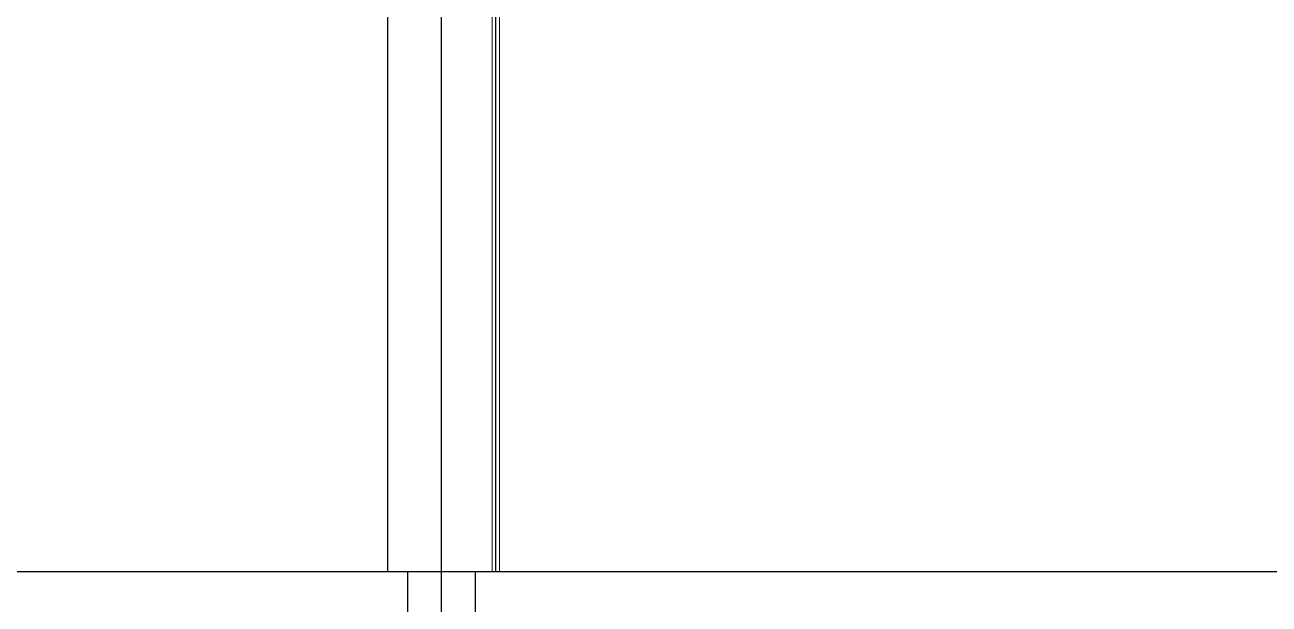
# Model space of a CAD drawing. Header units: millimetres. Extents: x 4754612 to 5801174, y 2368242 to 2777223.
# Drawn here: x 4946629 to 4955847, y 2441002 to 2445288 of the extents above; entities that cross this region are included whole.
import ezdxf

# ---------------------------------------------------------------- set-up
doc = ezdxf.new("R2010")
doc.units = ezdxf.units.MM
doc.header["$LTSCALE"] = 1000
doc.linetypes.add('CEN', pattern=[6.2, 6, -0.1, 0, -0.1])
for name, color, linetype in [('(주)하나기공-LEADER', 7, 'Continuous'), ('A-ELE-8', 8, 'Continuous'), ('A-중심선', 10, 'CEN'), ('CON', 2, 'Continuous')]:
    doc.layers.add(name, color=color, linetype=linetype)

msp = doc.modelspace()

# ---------------------------------------------------------------- linework, layer by layer
at = {"layer": '(주)하나기공-LEADER', "color": 8, "lineweight": 9}
for p, q in [((4950090.782, 2446618.44), (4950090.782, 2441243.44)), ((4950144.354, 2446618.44), (4950144.354, 2441243.44))]:
    msp.add_line(p, q, dxfattribs=at)
at = {"layer": 'A-ELE-8'}
for p, q in [((4949315.782, 2450793.44), (4949315.782, 2441243.44)), ((4950115.782, 2450793.44), (4950115.782, 2441243.44))]:
    msp.add_line(p, q, dxfattribs=at)
at = {"layer": 'A-중심선', "ltscale": 5}
for p, q in [((4949715.782, 2403989.231), (4949715.782, 2488921.61)), ((4863973.343, 2441243.44), (5174125.782, 2441243.44))]:
    msp.add_line(p, q, dxfattribs=at)
at = {"layer": 'CON'}
msp.add_line((4905615.782, 2441243.44), (5059815.783, 2441243.44), dxfattribs=at)
msp.add_lwpolyline([(4949365.782, 2440143.44), (4949365.782, 2440803.44), (4949465.782, 2440803.44), (4949465.782, 2441243.44), (4949965.782, 2441243.44), (4949965.782, 2440803.44), (4950065.782, 2440803.44), (4950065.782, 2440143.44)], close=True, dxfattribs=at)

doc.saveas('drawing.dxf')
